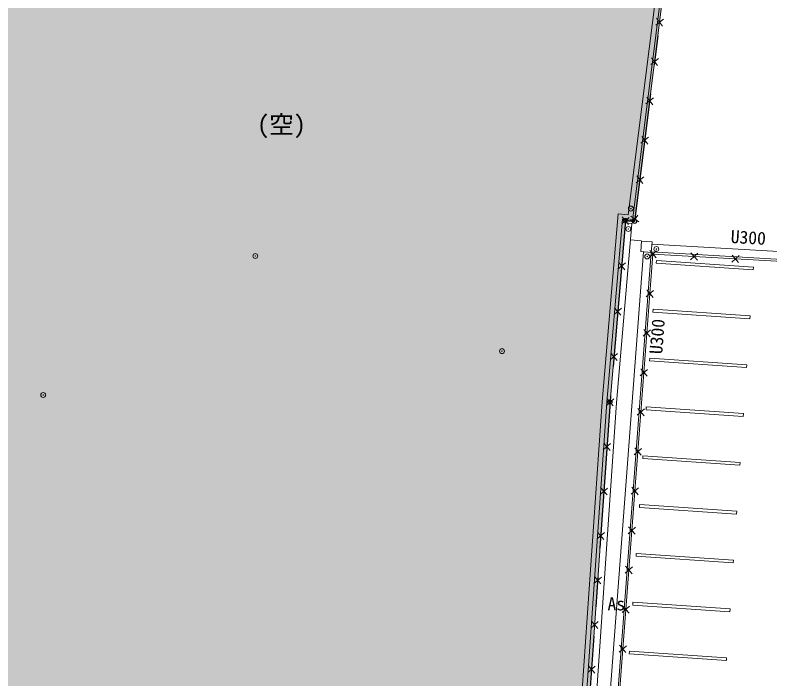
# Model space of a CAD drawing. Units: millimetres, scale not verified. Extents: x -230877 to 402150, y -278660 to 231169.
# Drawn here: x 10178 to 48748, y 16449 to 50384 of the extents above; entities that cross this region are included whole.
import ezdxf
from ezdxf.enums import TextEntityAlignment as Align

# ---------------------------------------------------------------- set-up
doc = ezdxf.new("R2010")
doc.units = ezdxf.units.MM
doc.header["$LTSCALE"] = 1500
doc.linetypes.add('CHAIN1', pattern=[8, 5, -1, 1, -1])
doc.layers.add('0-0_通り芯', color=7, linetype='Continuous')
doc.layers.add('2-4_42310', color=51, linetype='Continuous')
for name, color, linetype, lineweight in [('0-8_寸法線', 7, 'Continuous', 13), ('0-A_22260', 7, 'Continuous', 18), ('2-0_42040', 3, 'Continuous', 25)]:
    doc.layers.add(name, color=color, linetype=linetype, lineweight=lineweight)
doc.styles.add('ＭＳ ゴシック', font='')
doc.styles.get('ＭＳ ゴシック').set_extended_font_data('MS Gothic')

# ---------------------------------------------------------------- blocks, each defined once
blk = doc.blocks.new('~741')
at = {"layer": '0-8_寸法線'}
for p, q in [((74434622381, -235463969548), (74433874619, -235464027452)), ((74434277452, -235464372381), (74434219548, -235463624619)), ((74432642881, -235466281348), (74431895119, -235466339252)), ((74432297952, -235466684181), (74432240048, -235465936419)), ((74430663381, -235468593148), (74429915619, -235468651052)), ((74430318452, -235468995981), (74430260548, -235468248219)), ((74428683881, -235470904948), (74427936119, -235470962852)), ((74428338952, -235471307781), (74428281048, -235470560019)), ((74426704381, -235473216748), (74425956619, -235473274652)), ((74426359452, -235473619581), (74426301548, -235472871819)), ((74423719699, -235475628445), (74423632301, -235474883555)), ((74424048445, -235475212301), (74423303555, -235475299699)), ((74424000746, -235475691468), (74424701254, -235475423532)), ((74424484968, -235475907754), (74424217032, -235475207246)), ((74421554653, -235478369075), (74421467255, -235477624185)), ((74421883399, -235477952931), (74421138509, -235478040329)), ((74419718354, -235480693560), (74418973463, -235480780959)), ((74419389607, -235481109705), (74419302209, -235480364814)), ((74417224562, -235483850334), (74417137164, -235483105444)), ((74417553308, -235483434190), (74416808417, -235483521588)), ((74415065244, -235486590247), (74414966389, -235485846791)), ((74415387545, -235486169091), (74414644089, -235486267947)), ((74413307688, -235488886877), (74412564231, -235488985732)), ((74412985387, -235489308033), (74412886532, -235488564576)), ((74411227831, -235491604663), (74410484374, -235491703518)), ((74410905530, -235492025819), (74410806675, -235491282362)), ((74408825673, -235494743604), (74408726818, -235494000148)), ((74409147974, -235494322448), (74408404517, -235494421304)), ((74406745816, -235497461390), (74406646961, -235496717934)), ((74407068117, -235497040234), (74406324660, -235497139089)), ((74404988259, -235499758020), (74404244803, -235499856875)), ((74404665959, -235500179176), (74404567103, -235499435719)), ((74402586102, -235502896961), (74402487246, -235502153505)), ((74402908402, -235502475806), (74402164946, -235502574661))]:
    blk.add_line(p, q, dxfattribs=at)
blk.add_lwpolyline([(74457934372, -235413632950), (74443680000, -235432978500), (74454043500, -235440880500), (74424351000, -235475557500), (74423676000, -235475256000), (74415015817, -235486218519), (74400456817, -235505243019), (74389120500, -235520334000)], dxfattribs=at)
blk = doc.blocks.new('~1195')
at = {"layer": '0-8_寸法線'}
blk.add_lwpolyline([(74448130500, -235426134000), (74442999000, -235433076000), (74453295000, -235440996000), (74424091500, -235475008500), (74423486389, -235474507462)], dxfattribs=at)
blk = doc.blocks.new('~1194')
at = {"layer": '0-8_寸法線'}
blk.add_lwpolyline([(74448432000, -235426356000), (74443518000, -235433002500), (74453838000, -235440939000), (74424136500, -235475532000), (74423542500, -235475041500), (74414814216, -235486094584), (74400255216, -235505119084), (74389063500, -235520340000)], dxfattribs=at)
blk = doc.blocks.new('~1176')
at = {"layer": '0-8_寸法線'}
blk.add_lwpolyline([(74466793612, -235470490622), (74446696500, -235494553500), (74424378238, -235477876578)], dxfattribs=at)
blk = doc.blocks.new('~1175')
at = {"layer": '0-8_寸法線'}
blk.add_lwpolyline([(74467249004, -235470882237), (74446792500, -235495374000), (74424004617, -235478346400)], dxfattribs=at)
blk = doc.blocks.new('~444')
at = {"layer": '0-8_寸法線'}
blk.add_lwpolyline([(74423486389, -235474507462), (74414518146, -235485864419), (74399955227, -235504894040), (74388761380, -235520117855)], dxfattribs=at)
blk = doc.blocks.new('~443')
at = {"layer": '0-8_寸法線'}
blk.add_lwpolyline([(74423977500, -235478380500), (74424481660, -235477746526), (74423847686, -235477242366), (74423343526, -235477876340)], close=True, dxfattribs=at)
blk = doc.blocks.new('~276')
at = {"layer": '0-8_寸法線'}
blk.add_lwpolyline([(74392661514, -235518410915), (74401702500, -235506145500), (74423508028, -235478007158)], dxfattribs=at)
blk = doc.blocks.new('~275')
at = {"layer": '0-8_寸法線'}
blk.add_lwpolyline([(74393141959, -235518769881), (74402181000, -235506507000), (74423977500, -235478380500)], dxfattribs=at)
blk = doc.blocks.new('~274')
at = {"layer": '0-8_寸法線'}
blk.add_lwpolyline([(74390490000, -235520413500), (74391189000, -235518771000), (74400859500, -235505554500), (74415418500, -235486530000), (74423961000, -235475721000)], dxfattribs=at)
blk = doc.blocks.new('~238')
at = {"layer": '0-8_寸法線'}
for p, q in [((74424063245, -235478932944), (74423969468, -235478188830)), ((74424388414, -235478513998), (74423644300, -235478607775)), ((74426608846, -235480823915), (74426500566, -235480081773)), ((74422201758, -235481331272), (74422107981, -235480587158)), ((74426183635, -235480506984), (74426925777, -235480398704)), ((74422526927, -235480912327), (74421782813, -235481006104)), ((74428721984, -235482398941), (74429464126, -235482290661)), ((74429147195, -235482715872), (74429038915, -235481973730)), ((74420340271, -235483729601), (74420246494, -235482985487)), ((74420665440, -235483310655), (74419921326, -235483404432)), ((74418478784, -235486127929), (74418385007, -235485383815)), ((74418803953, -235485708984), (74418059839, -235485802761)), ((74416942466, -235488107312), (74416198352, -235488201089)), ((74416617297, -235488526258), (74416523520, -235487782144)), ((74415080979, -235490505641), (74414336865, -235490599418)), ((74414755810, -235490924586), (74414662034, -235490180472)), ((74413219492, -235492903969), (74412475378, -235492997746)), ((74412894323, -235493322915), (74412800547, -235492578801)), ((74411032836, -235495721243), (74410939060, -235494977129)), ((74411358005, -235495302298), (74410613891, -235495396074)), ((74409171349, -235498119572), (74409077573, -235497375457)), ((74409496518, -235497700626), (74408752404, -235497794403)), ((74407309862, -235500517900), (74407216086, -235499773786)), ((74407635031, -235500098955), (74406890917, -235500192731)), ((74405448375, -235502916229), (74405354599, -235502172114)), ((74405773544, -235502497283), (74405029430, -235502591060))]:
    blk.add_line(p, q, dxfattribs=at)
blk.add_lwpolyline([(74482761000, -235477641000), (74469668037, -235468139526), (74446861500, -235495588500), (74424016357, -235478560887), (74403540000, -235504942500), (74391067500, -235521795000)], dxfattribs=at)

msp = doc.modelspace()

# ---------------------------------------------------------------- linework, layer by layer
at = {"layer": '0-8_寸法線', "lineweight": 18}
for p, q in [((41695, 39734), (41366, 39762)), ((42192, 38846), (41624, 38896))]:
    msp.add_line(p, q, dxfattribs=at)
for points in [[(42947, 37847), (47910, 37506), (47900, 37356), (42937, 37697)], [(42775, 35350), (47739, 35009), (47728, 34859), (42765, 35201)], [(42604, 32853), (47567, 32512), (47557, 32363), (42594, 32704)], [(42432, 30357), (47395, 30016), (47385, 29866), (42422, 30207)], [(42261, 27860), (47224, 27519), (47214, 27369), (42250, 27710)], [(42089, 25363), (47052, 25022), (47042, 24872), (42079, 25214)], [(41917, 22866), (46881, 22525), (46870, 22376), (41907, 22717)], [(41746, 20370), (46709, 20029), (46699, 19879), (41736, 20220)], [(41574, 17873), (46537, 17532), (46527, 17382), (41564, 17723)]]:
    msp.add_lwpolyline(points, close=True, dxfattribs=at)
at = {"layer": '0-A_22260'}
for centre, radius in [((41645, 40493), 125), ((41645, 40493), 15), ((41515, 39450), 125), ((41515, 39450), 15), ((22456, 38068), 125), ((42947, 38424), 125), ((42947, 38424), 15), ((22456, 38068), 15), ((42480, 38046), 125), ((42480, 38046), 15), ((35060, 33208), 125), ((35060, 33208), 15), ((11617, 30963), 125), ((11617, 30963), 15)]:
    msp.add_circle(centre, radius, dxfattribs=at)
at = {"layer": '2-0_42040', "linetype": 'CHAIN1'}
for q in [(40578, 30608), (41836, 39838)]:
    msp.add_line((41366, 39888), q, dxfattribs=at)
for points in [[(37772, 86754), (36954, 70755), (45622, 70169), (41836, 39838)], [(40578, 30608), (39473, 14675), (38412, -2880)]]:
    msp.add_lwpolyline(points, dxfattribs=at)
at = {"layer": '2-0_42040'}
for centre in [(41366, 39888), (41836, 39838), (40578, 30608)]:
    msp.add_circle(centre, 100, dxfattribs=at)
at = {"layer": '2-4_42310'}
for points in [[(12663, 88314), (9427, 110963), (-112624, 20586)], [(12663, 88314), (-112624, 20586), (-112295, 1053)], [(12663, 88314), (-112295, 1053), (-87286, -7333)], [(12663, 88314), (-87286, -7333), (-87955, -17525)], [(12663, 88314), (-87955, -17525), (-70127, -18734)], [(12663, 88314), (-70127, -18734), (-70477, -23747)], [(12663, 88314), (-70477, -23747), (-29798, -26304)], [(12663, 88314), (-29798, -26304), (-23754, -26779)], [(12663, 88314), (-21812, -27126), (-24882, -61934)], [(12663, 88314), (-24882, -61934), (11542, -65164)], [(12663, 88314), (-23754, -26779), (-21812, -27126)], [(11542, -65164), (12710, -78744), (12663, 88314)], [(12710, -78744), (36954, 70755), (12663, 88314)], [(8214, -116648), (41366, 39888), (36954, 70755)], [(12710, -78744), (8214, -116648), (36954, 70755)], [(41366, 39888), (45622, 70169), (36954, 70755)], [(41366, 39888), (41836, 39838), (45622, 70169)], [(8214, -116648), (12107, -116888), (41366, 39888)], [(12107, -116888), (40578, 30608), (41366, 39888)], [(12107, -116888), (39473, 14675), (40578, 30608)]]:
    msp.add_solid(points, dxfattribs=at)

# ---------------------------------------------------------------- block references
at = {"layer": '0-0_通り芯', "xscale": 0.0006666667, "yscale": 0.0006666667, "rotation": 33.45667}
for name in ['~741', '~1194', '~1195', '~238', '~1175', '~1176', '~444', '~274', '~443', '~276', '~275']:
    msp.add_blockref(name, (-127899216, 103658197), dxfattribs=at)

# ---------------------------------------------------------------- texts
at = {"layer": '0-8_寸法線', "style": 'ＭＳ ゴシック'}
for s, height, p in [('(空)', 916.4, (22541, 44062)), ('As', 659.8, (40449, 19755))]:
    msp.add_text(s, height=height, dxfattribs=at).set_placement(p, align=Align.BOTTOM_LEFT)
for rotation, p in [(356.688, (46719, 38540)), (85.683, (43441, 33020))]:
    msp.add_text('U300', height=659.8, rotation=rotation, dxfattribs=at).set_placement(p, align=Align.BOTTOM_LEFT)

doc.saveas('drawing.dxf')
